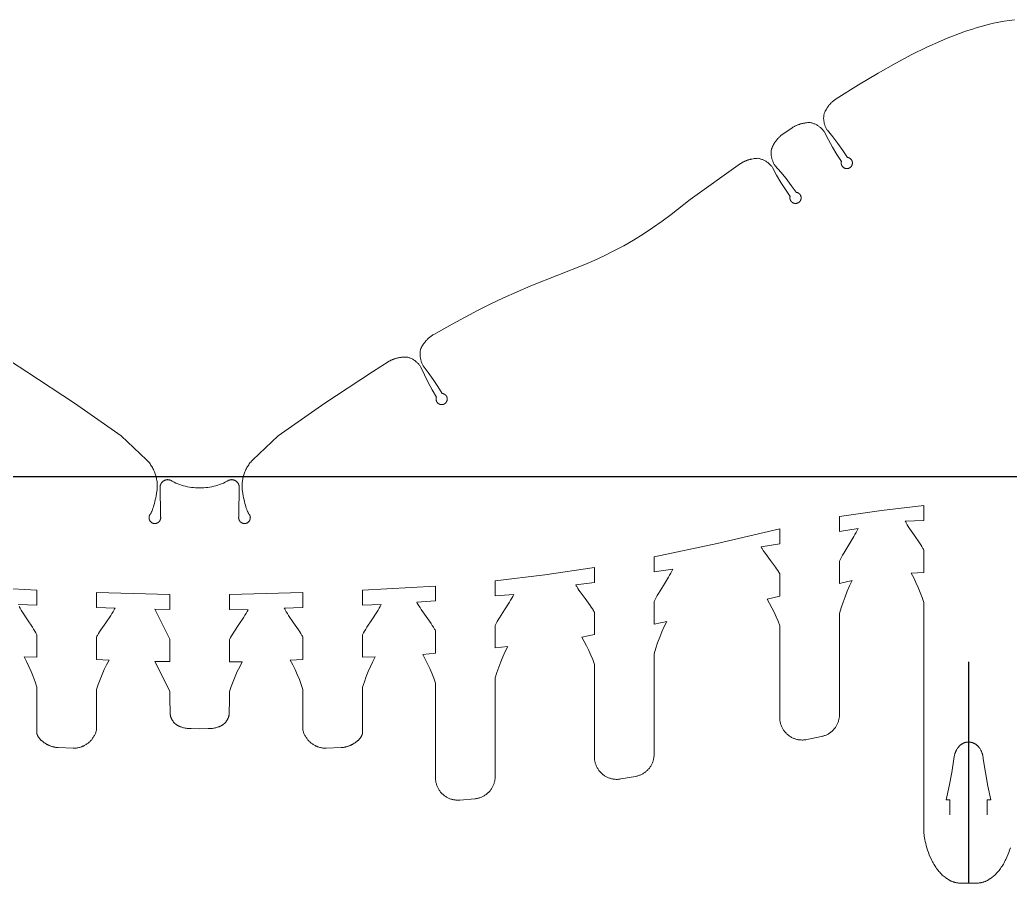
# Model space of a CAD drawing. Header units: millimetres. Extents: x 20064 to 20846, y -3773 to -3657.
# Drawn here: x 20321.9 to 20454.6, y -3772.7 to -3656.9 of the extents above; entities that cross this region are included whole.
import ezdxf

# ---------------------------------------------------------------- set-up
doc = ezdxf.new("R2010")
doc.units = ezdxf.units.MM
doc.header["$MEASUREMENT"] = 0
doc.layers.add('Auxiliary lines (do not print)', color=6, linetype='Continuous')
doc.layers.add('Exterior cut', color=3, linetype='Continuous', lineweight=0)
doc.layers.add('Interior cut', color=5, linetype='Continuous', lineweight=0)

msp = doc.modelspace()

# ---------------------------------------------------------------- linework, layer by layer
at = {"layer": 'Auxiliary lines (do not print)'}
for p, q in [((20573.47, -3718.18), (20118.47, -3718.18)), ((20449.03, -3742.99), (20449.03, -3772.58))]:
    msp.add_line(p, q, dxfattribs=at)
at = {"layer": 'Exterior cut'}
for points in [[(20320.59, -3702.68), (20322.81, -3704.1), (20329.18, -3708.31), (20335.45, -3712.66), (20338.83, -3715.87), (20338.93, -3715.98), (20339.03, -3716.09), (20339.13, -3716.2), (20339.22, -3716.31), (20339.31, -3716.43), (20339.39, -3716.55), (20339.48, -3716.68), (20339.56, -3716.8), (20339.63, -3716.93), (20339.71, -3717.06), (20339.77, -3717.2), (20339.84, -3717.34), (20339.9, -3717.48), (20339.96, -3717.62), (20340.01, -3717.76), (20340.06, -3717.9), (20340.1, -3718.05), (20340.14, -3718.2), (20340.17, -3718.34), (20340.2, -3718.49), (20340.23, -3718.64), (20340.25, -3718.79), (20340.26, -3718.94), (20340.27, -3719.09), (20340.28, -3719.24), (20340.28, -3719.38), (20340.28, -3719.53), (20340.28, -3719.68), (20340.26, -3719.82), (20340.25, -3719.97), (20340.23, -3720.11), (20340.19, -3720.41), (20340.14, -3720.7), (20340.08, -3720.98), (20340.02, -3721.25), (20339.96, -3721.5), (20339.9, -3721.75), (20339.84, -3721.98), (20339.78, -3722.19), (20339.71, -3722.39), (20339.65, -3722.57), (20339.59, -3722.73), (20339.56, -3722.8), (20339.53, -3722.87), (20339.5, -3722.93), (20339.47, -3722.99), (20339.46, -3723.02), (20339.44, -3723.04), (20339.43, -3723.07), (20339.42, -3723.09), (20339.4, -3723.11), (20339.39, -3723.13), (20339.38, -3723.14), (20339.38, -3723.14), (20339.37, -3723.15), (20339.36, -3723.16), (20339.36, -3723.17), (20339.35, -3723.17), (20339.35, -3723.18), (20339.34, -3723.19), (20339.34, -3723.19), (20339.33, -3723.19), (20339.33, -3723.19), (20339.33, -3723.2), (20339.33, -3723.2), (20339.32, -3723.2), (20339.32, -3723.2), (20339.32, -3723.2), (20339.3, -3723.23), (20339.29, -3723.25), (20339.27, -3723.27), (20339.26, -3723.3), (20339.25, -3723.32), (20339.24, -3723.35), (20339.23, -3723.37), (20339.22, -3723.4), (20339.21, -3723.42), (20339.2, -3723.45), (20339.2, -3723.48), (20339.19, -3723.5), (20339.19, -3723.53), (20339.18, -3723.56), (20339.18, -3723.58), (20339.18, -3723.61), (20339.18, -3723.64), (20339.18, -3723.67), (20339.18, -3723.69), (20339.18, -3723.72), (20339.18, -3723.75), (20339.19, -3723.77), (20339.19, -3723.8), (20339.2, -3723.83), (20339.2, -3723.85), (20339.21, -3723.88), (20339.22, -3723.91), (20339.23, -3723.93), (20339.24, -3723.96), (20339.25, -3723.98), (20339.26, -3724.01), (20339.27, -3724.03), (20339.29, -3724.05), (20339.3, -3724.08), (20339.32, -3724.1), (20339.33, -3724.12), (20339.35, -3724.14), (20339.37, -3724.16), (20339.38, -3724.18), (20339.4, -3724.2), (20339.42, -3724.22), (20339.44, -3724.24), (20339.46, -3724.26), (20339.49, -3724.27), (20339.51, -3724.29), (20339.53, -3724.31), (20339.55, -3724.32), (20339.58, -3724.33), (20339.6, -3724.35), (20339.62, -3724.36), (20339.65, -3724.37), (20339.67, -3724.38), (20339.7, -3724.39), (20339.73, -3724.4), (20339.75, -3724.41), (20339.78, -3724.41), (20339.8, -3724.42), (20339.83, -3724.42), (20339.86, -3724.43), (20339.89, -3724.43), (20339.91, -3724.43), (20339.94, -3724.43), (20339.97, -3724.43), (20339.99, -3724.43), (20340.02, -3724.43), (20340.05, -3724.43), (20340.08, -3724.42), (20340.1, -3724.42), (20340.13, -3724.41), (20340.15, -3724.41), (20340.18, -3724.4), (20340.21, -3724.39), (20340.23, -3724.38), (20340.26, -3724.37), (20340.28, -3724.36), (20340.31, -3724.35), (20340.33, -3724.34), (20340.35, -3724.33), (20340.38, -3724.31), (20340.4, -3724.3), (20340.42, -3724.28), (20340.44, -3724.26), (20340.47, -3724.25), (20340.49, -3724.23), (20340.51, -3724.21), (20340.52, -3724.19), (20340.54, -3724.17), (20340.56, -3724.15), (20340.58, -3724.13), (20340.59, -3724.11), (20340.61, -3724.08), (20340.62, -3724.06), (20340.64, -3724.04), (20340.65, -3724.01), (20340.66, -3723.99), (20340.67, -3723.97), (20340.68, -3723.94), (20340.69, -3723.91), (20340.7, -3723.89), (20340.71, -3723.86), (20340.72, -3723.84), (20340.72, -3723.81), (20340.73, -3723.78), (20340.73, -3723.76), (20340.74, -3723.73), (20340.74, -3723.7), (20340.74, -3723.68), (20340.74, -3723.65), (20340.74, -3723.62), (20340.74, -3723.59), (20340.74, -3723.57), (20340.73, -3723.54), (20340.73, -3723.51), (20340.72, -3723.49), (20340.72, -3723.46), (20340.71, -3723.43), (20340.7, -3723.41), (20340.68, -3719.41), (20340.69, -3719.38), (20340.69, -3719.34), (20340.7, -3719.31), (20340.71, -3719.28), (20340.72, -3719.24), (20340.73, -3719.21), (20340.74, -3719.18), (20340.76, -3719.15), (20340.77, -3719.12), (20340.79, -3719.09), (20340.8, -3719.06), (20340.82, -3719.03), (20340.84, -3719), (20340.86, -3718.97), (20340.88, -3718.94), (20340.9, -3718.92), (20340.92, -3718.89), (20340.95, -3718.86), (20340.97, -3718.84), (20341, -3718.82), (20341.02, -3718.79), (20341.05, -3718.77), (20341.08, -3718.75), (20341.1, -3718.73), (20341.13, -3718.71), (20341.16, -3718.69), (20341.19, -3718.68), (20341.22, -3718.66), (20341.25, -3718.65), (20341.29, -3718.63), (20341.32, -3718.62), (20341.35, -3718.61), (20341.38, -3718.6), (20341.42, -3718.59), (20341.45, -3718.58), (20341.48, -3718.57), (20341.52, -3718.57), (20341.55, -3718.56), (20341.59, -3718.56), (20341.62, -3718.56), (20341.65, -3718.55), (20341.69, -3718.55), (20341.72, -3718.56), (20341.76, -3718.56), (20341.79, -3718.56), (20341.83, -3718.57), (20341.86, -3718.57), (20341.89, -3718.58), (20341.93, -3718.59), (20341.96, -3718.6), (20341.99, -3718.61), (20342.02, -3718.62), (20342.06, -3718.63), (20342.3, -3718.76), (20342.54, -3718.88), (20342.79, -3719), (20343.04, -3719.1), (20343.29, -3719.2), (20343.55, -3719.29), (20343.81, -3719.37), (20344.08, -3719.44), (20344.34, -3719.5), (20344.61, -3719.55), (20344.88, -3719.59), (20345.15, -3719.62), (20345.42, -3719.65), (20345.69, -3719.66), (20345.97, -3719.66), (20346.24, -3719.66), (20346.51, -3719.65), (20346.78, -3719.62), (20347.05, -3719.59), (20347.32, -3719.55), (20347.59, -3719.5), (20347.86, -3719.44), (20348.12, -3719.37), (20348.38, -3719.29), (20348.64, -3719.2), (20348.89, -3719.1), (20349.14, -3719), (20349.39, -3718.88), (20349.64, -3718.76), (20349.88, -3718.63), (20349.91, -3718.62), (20349.94, -3718.61), (20349.97, -3718.6), (20350.01, -3718.59), (20350.04, -3718.58), (20350.07, -3718.57), (20350.11, -3718.57), (20350.14, -3718.56), (20350.18, -3718.56), (20350.21, -3718.56), (20350.24, -3718.55), (20350.28, -3718.55), (20350.31, -3718.56), (20350.35, -3718.56), (20350.38, -3718.56), (20350.42, -3718.57), (20350.45, -3718.57), (20350.48, -3718.58), (20350.52, -3718.59), (20350.55, -3718.6), (20350.58, -3718.61), (20350.61, -3718.62), (20350.65, -3718.63), (20350.68, -3718.65), (20350.71, -3718.66), (20350.74, -3718.68), (20350.77, -3718.69), (20350.8, -3718.71), (20350.83, -3718.73), (20350.86, -3718.75), (20350.88, -3718.77), (20350.91, -3718.79), (20350.94, -3718.82), (20350.96, -3718.84), (20350.99, -3718.86), (20351.01, -3718.89), (20351.03, -3718.92), (20351.05, -3718.94), (20351.07, -3718.97), (20351.09, -3719), (20351.11, -3719.03), (20351.13, -3719.06), (20351.15, -3719.09), (20351.16, -3719.12), (20351.18, -3719.15), (20351.19, -3719.18), (20351.2, -3719.21), (20351.21, -3719.24), (20351.22, -3719.28), (20351.23, -3719.31), (20351.24, -3719.34), (20351.25, -3719.38), (20351.25, -3719.41), (20351.23, -3723.41), (20351.22, -3723.43), (20351.22, -3723.46), (20351.21, -3723.49), (20351.2, -3723.51), (20351.2, -3723.54), (20351.2, -3723.57), (20351.19, -3723.59), (20351.19, -3723.62), (20351.19, -3723.65), (20351.19, -3723.68), (20351.19, -3723.7), (20351.2, -3723.73), (20351.2, -3723.76), (20351.2, -3723.78), (20351.21, -3723.81), (20351.21, -3723.84), (20351.22, -3723.86), (20351.23, -3723.89), (20351.24, -3723.91), (20351.25, -3723.94), (20351.26, -3723.97), (20351.27, -3723.99), (20351.28, -3724.01), (20351.29, -3724.04), (20351.31, -3724.06), (20351.32, -3724.08), (20351.34, -3724.11), (20351.35, -3724.13), (20351.37, -3724.15), (20351.39, -3724.17), (20351.41, -3724.19), (20351.43, -3724.21), (20351.45, -3724.23), (20351.47, -3724.25), (20351.49, -3724.26), (20351.51, -3724.28), (20351.53, -3724.3), (20351.55, -3724.31), (20351.58, -3724.33), (20351.6, -3724.34), (20351.63, -3724.35), (20351.65, -3724.36), (20351.67, -3724.37), (20351.7, -3724.38), (20351.73, -3724.39), (20351.75, -3724.4), (20351.78, -3724.41), (20351.8, -3724.41), (20351.83, -3724.42), (20351.86, -3724.42), (20351.88, -3724.43), (20351.91, -3724.43), (20351.94, -3724.43), (20351.97, -3724.43), (20351.99, -3724.43), (20352.02, -3724.43), (20352.05, -3724.43), (20352.07, -3724.43), (20352.1, -3724.42), (20352.13, -3724.42), (20352.15, -3724.41), (20352.18, -3724.41), (20352.21, -3724.4), (20352.23, -3724.39), (20352.26, -3724.38), (20352.28, -3724.37), (20352.31, -3724.36), (20352.33, -3724.35), (20352.36, -3724.33), (20352.38, -3724.32), (20352.4, -3724.31), (20352.43, -3724.29), (20352.45, -3724.27), (20352.47, -3724.26), (20352.49, -3724.24), (20352.51, -3724.22), (20352.53, -3724.2), (20352.55, -3724.18), (20352.57, -3724.16), (20352.58, -3724.14), (20352.6, -3724.12), (20352.62, -3724.1), (20352.63, -3724.08), (20352.65, -3724.05), (20352.66, -3724.03), (20352.67, -3724.01), (20352.68, -3723.98), (20352.69, -3723.96), (20352.7, -3723.93), (20352.71, -3723.91), (20352.72, -3723.88), (20352.73, -3723.85), (20352.74, -3723.83), (20352.74, -3723.8), (20352.75, -3723.77), (20352.75, -3723.75), (20352.75, -3723.72), (20352.75, -3723.69), (20352.76, -3723.67), (20352.76, -3723.64), (20352.75, -3723.61), (20352.75, -3723.58), (20352.75, -3723.56), (20352.75, -3723.53), (20352.74, -3723.5), (20352.74, -3723.48), (20352.73, -3723.45), (20352.72, -3723.42), (20352.71, -3723.4), (20352.7, -3723.37), (20352.69, -3723.35), (20352.68, -3723.32), (20352.67, -3723.3), (20352.66, -3723.27), (20352.65, -3723.25), (20352.63, -3723.23), (20352.62, -3723.2), (20352.61, -3723.2), (20352.61, -3723.2), (20352.61, -3723.2), (20352.6, -3723.2), (20352.6, -3723.19), (20352.6, -3723.19), (20352.6, -3723.19), (20352.59, -3723.19), (20352.59, -3723.18), (20352.58, -3723.17), (20352.57, -3723.17), (20352.57, -3723.16), (20352.56, -3723.15), (20352.56, -3723.14), (20352.55, -3723.14), (20352.54, -3723.13), (20352.53, -3723.11), (20352.52, -3723.09), (20352.5, -3723.07), (20352.49, -3723.04), (20352.47, -3723.02), (20352.46, -3722.99), (20352.43, -3722.93), (20352.4, -3722.87), (20352.37, -3722.8), (20352.34, -3722.73), (20352.28, -3722.57), (20352.22, -3722.39), (20352.16, -3722.19), (20352.09, -3721.98), (20352.03, -3721.75), (20351.97, -3721.5), (20351.91, -3721.25), (20351.85, -3720.98), (20351.8, -3720.7), (20351.75, -3720.41), (20351.7, -3720.11), (20351.68, -3719.97), (20351.67, -3719.82), (20351.66, -3719.68), (20351.65, -3719.53), (20351.65, -3719.38), (20351.65, -3719.24), (20351.66, -3719.09), (20351.67, -3718.94), (20351.69, -3718.79), (20351.71, -3718.64), (20351.73, -3718.49), (20351.76, -3718.34), (20351.8, -3718.2), (20351.83, -3718.05), (20351.88, -3717.9), (20351.92, -3717.76), (20351.98, -3717.62), (20352.03, -3717.48), (20352.09, -3717.34), (20352.16, -3717.2), (20352.23, -3717.06), (20352.3, -3716.93), (20352.37, -3716.8), (20352.45, -3716.68), (20352.54, -3716.55), (20352.62, -3716.43), (20352.71, -3716.31), (20352.81, -3716.2), (20352.9, -3716.09), (20353, -3715.98), (20353.1, -3715.87), (20356.48, -3712.66), (20362.75, -3708.31), (20369.12, -3704.1), (20371.35, -3702.68), (20371.41, -3702.65), (20371.48, -3702.61), (20371.54, -3702.58), (20371.61, -3702.54), (20371.68, -3702.51), (20371.75, -3702.48), (20371.82, -3702.44), (20371.9, -3702.42), (20371.97, -3702.39), (20372.05, -3702.36), (20372.12, -3702.33), (20372.2, -3702.31), (20372.28, -3702.28), (20372.36, -3702.26), (20372.44, -3702.24), (20372.52, -3702.22), (20372.6, -3702.2), (20372.68, -3702.19), (20372.76, -3702.17), (20372.85, -3702.16), (20372.93, -3702.15), (20373.01, -3702.14), (20373.1, -3702.13), (20373.18, -3702.12), (20373.26, -3702.11), (20373.43, -3702.1), (20373.59, -3702.1), (20373.75, -3702.11), (20373.85, -3702.13), (20373.95, -3702.16), (20374.05, -3702.19), (20374.15, -3702.23), (20374.24, -3702.27), (20374.34, -3702.31), (20374.43, -3702.36), (20374.52, -3702.41), (20374.61, -3702.46), (20374.7, -3702.51), (20374.79, -3702.57), (20374.87, -3702.63), (20374.95, -3702.7), (20375.03, -3702.77), (20375.11, -3702.83), (20375.18, -3702.91), (20375.25, -3702.98), (20375.32, -3703.06), (20375.39, -3703.14), (20375.45, -3703.22), (20375.51, -3703.3), (20375.57, -3703.39), (20375.63, -3703.48), (20376.1, -3704.5), (20376.6, -3705.5), (20377.14, -3706.49), (20377.7, -3707.47), (20377.69, -3707.49), (20377.68, -3707.52), (20377.68, -3707.54), (20377.67, -3707.57), (20377.66, -3707.59), (20377.66, -3707.62), (20377.66, -3707.64), (20377.65, -3707.67), (20377.65, -3707.69), (20377.65, -3707.72), (20377.65, -3707.75), (20377.65, -3707.77), (20377.65, -3707.8), (20377.65, -3707.82), (20377.66, -3707.85), (20377.66, -3707.88), (20377.67, -3707.9), (20377.67, -3707.93), (20377.68, -3707.95), (20377.69, -3707.98), (20377.7, -3708), (20377.71, -3708.03), (20377.72, -3708.05), (20377.73, -3708.07), (20377.74, -3708.1), (20377.75, -3708.12), (20377.77, -3708.14), (20377.78, -3708.16), (20377.8, -3708.18), (20377.81, -3708.2), (20377.83, -3708.22), (20377.85, -3708.24), (20377.86, -3708.26), (20377.88, -3708.28), (20377.9, -3708.3), (20377.92, -3708.32), (20377.94, -3708.33), (20377.96, -3708.35), (20377.98, -3708.36), (20378.01, -3708.38), (20378.03, -3708.39), (20378.05, -3708.4), (20378.07, -3708.41), (20378.1, -3708.42), (20378.12, -3708.43), (20378.15, -3708.44), (20378.17, -3708.45), (20378.2, -3708.46), (20378.22, -3708.47), (20378.25, -3708.47), (20378.27, -3708.48), (20378.3, -3708.48), (20378.32, -3708.48), (20378.35, -3708.49), (20378.38, -3708.49), (20378.4, -3708.49), (20378.43, -3708.49), (20378.45, -3708.49), (20378.48, -3708.48), (20378.51, -3708.48), (20378.53, -3708.48), (20378.56, -3708.47), (20378.58, -3708.46), (20378.61, -3708.46), (20378.63, -3708.45), (20378.66, -3708.44), (20378.68, -3708.43), (20378.7, -3708.42), (20378.73, -3708.41), (20378.75, -3708.4), (20378.77, -3708.39), (20378.8, -3708.37), (20378.82, -3708.36), (20378.84, -3708.34), (20378.86, -3708.33), (20378.88, -3708.31), (20378.9, -3708.3), (20378.92, -3708.28), (20378.94, -3708.26), (20378.96, -3708.24), (20378.97, -3708.22), (20378.99, -3708.2), (20379, -3708.18), (20379.02, -3708.16), (20379.03, -3708.14), (20379.05, -3708.11), (20379.06, -3708.09), (20379.07, -3708.07), (20379.08, -3708.04), (20379.09, -3708.02), (20379.1, -3708), (20379.11, -3707.97), (20379.12, -3707.95), (20379.13, -3707.92), (20379.13, -3707.9), (20379.14, -3707.87), (20379.14, -3707.85), (20379.14, -3707.82), (20379.15, -3707.79), (20379.15, -3707.77), (20379.15, -3707.74), (20379.15, -3707.72), (20379.15, -3707.69), (20379.15, -3707.66), (20379.14, -3707.64), (20379.14, -3707.61), (20379.13, -3707.59), (20379.13, -3707.56), (20379.12, -3707.54), (20379.11, -3707.51), (20379.11, -3707.49), (20379.1, -3707.46), (20379.09, -3707.44), (20379.08, -3707.41), (20379.06, -3707.39), (20379.05, -3707.37), (20379.04, -3707.35), (20379.03, -3707.32), (20379.01, -3707.3), (20378.99, -3707.28), (20378.98, -3707.26), (20378.96, -3707.24), (20378.94, -3707.22), (20378.93, -3707.2), (20378.91, -3707.19), (20378.89, -3707.17), (20378.87, -3707.15), (20378.85, -3707.14), (20378.83, -3707.12), (20378.8, -3707.11), (20378.78, -3707.09), (20378.76, -3707.08), (20378.74, -3707.07), (20378.71, -3707.06), (20378.69, -3707.05), (20378.67, -3707.04), (20378.64, -3707.03), (20378.62, -3707.02), (20378.59, -3707.01), (20378.57, -3707.01), (20378.54, -3707), (20378.51, -3707), (20378.49, -3706.99), (20377.89, -3706.04), (20377.27, -3705.1), (20376.61, -3704.18), (20375.94, -3703.28), (20375.88, -3703.19), (20375.83, -3703.1), (20375.79, -3703), (20375.75, -3702.91), (20375.71, -3702.81), (20375.67, -3702.72), (20375.64, -3702.62), (20375.61, -3702.52), (20375.59, -3702.42), (20375.56, -3702.32), (20375.55, -3702.21), (20375.53, -3702.11), (20375.52, -3702.01), (20375.51, -3701.91), (20375.51, -3701.8), (20375.51, -3701.7), (20375.51, -3701.59), (20375.52, -3701.49), (20375.53, -3701.39), (20375.54, -3701.29), (20375.56, -3701.18), (20375.58, -3701.08), (20375.6, -3700.98), (20375.68, -3700.84), (20375.76, -3700.69), (20375.84, -3700.55), (20375.93, -3700.41), (20375.98, -3700.34), (20376.03, -3700.27), (20376.08, -3700.21), (20376.13, -3700.14), (20376.18, -3700.07), (20376.23, -3700.01), (20376.29, -3699.95), (20376.34, -3699.88), (20376.4, -3699.82), (20376.45, -3699.76), (20376.51, -3699.71), (20376.57, -3699.65), (20376.63, -3699.59), (20376.69, -3699.54), (20376.75, -3699.49), (20376.81, -3699.44), (20376.87, -3699.39), (20376.93, -3699.34), (20376.99, -3699.29), (20377.06, -3699.25), (20377.12, -3699.21), (20377.18, -3699.17), (20377.24, -3699.13), (20377.34, -3699.07), (20379.81, -3697.68), (20383.3, -3695.83), (20384.98, -3694.99), (20386.67, -3694.18), (20388.5, -3693.36), (20390.35, -3692.57), (20397.58, -3689.69), (20398.84, -3689.14), (20400.18, -3688.52), (20401.5, -3687.87), (20402.81, -3687.17), (20404.1, -3686.42), (20405.4, -3685.61), (20406.68, -3684.76), (20407.94, -3683.88), (20409.18, -3682.97), (20411.72, -3680.99), (20418.44, -3676.17), (20418.51, -3676.13), (20418.57, -3676.09), (20418.63, -3676.05), (20418.7, -3676.01), (20418.77, -3675.98), (20418.83, -3675.94), (20418.9, -3675.91), (20418.98, -3675.87), (20419.05, -3675.84), (20419.12, -3675.81), (20419.2, -3675.78), (20419.27, -3675.75), (20419.35, -3675.72), (20419.42, -3675.69), (20419.5, -3675.67), (20419.58, -3675.65), (20419.66, -3675.62), (20419.74, -3675.6), (20419.82, -3675.58), (20419.9, -3675.56), (20419.98, -3675.55), (20420.15, -3675.52), (20420.31, -3675.49), (20420.47, -3675.47), (20420.64, -3675.46), (20420.8, -3675.45), (20420.9, -3675.47), (20421, -3675.5), (20421.1, -3675.52), (20421.2, -3675.55), (20421.3, -3675.59), (20421.39, -3675.62), (20421.49, -3675.66), (20421.58, -3675.71), (20421.67, -3675.75), (20421.76, -3675.8), (20421.85, -3675.85), (20421.94, -3675.91), (20422.02, -3675.97), (20422.11, -3676.03), (20422.19, -3676.09), (20422.26, -3676.16), (20422.34, -3676.23), (20422.41, -3676.3), (20422.48, -3676.38), (20422.55, -3676.45), (20422.62, -3676.53), (20422.68, -3676.61), (20422.74, -3676.7), (20423.29, -3677.7), (20423.87, -3678.68), (20424.47, -3679.64), (20425.11, -3680.58), (20425.1, -3680.61), (20425.09, -3680.64), (20425.09, -3680.66), (20425.09, -3680.69), (20425.09, -3680.71), (20425.08, -3680.74), (20425.08, -3680.76), (20425.09, -3680.79), (20425.09, -3680.82), (20425.09, -3680.84), (20425.09, -3680.87), (20425.1, -3680.89), (20425.1, -3680.92), (20425.11, -3680.94), (20425.12, -3680.97), (20425.12, -3680.99), (20425.13, -3681.02), (20425.14, -3681.04), (20425.15, -3681.07), (20425.16, -3681.09), (20425.17, -3681.11), (20425.19, -3681.14), (20425.2, -3681.16), (20425.22, -3681.18), (20425.23, -3681.2), (20425.25, -3681.22), (20425.26, -3681.24), (20425.28, -3681.26), (20425.3, -3681.28), (20425.32, -3681.3), (20425.34, -3681.32), (20425.35, -3681.33), (20425.38, -3681.35), (20425.4, -3681.37), (20425.42, -3681.38), (20425.44, -3681.4), (20425.46, -3681.41), (20425.48, -3681.42), (20425.51, -3681.43), (20425.53, -3681.44), (20425.56, -3681.45), (20425.58, -3681.46), (20425.6, -3681.47), (20425.63, -3681.48), (20425.65, -3681.49), (20425.68, -3681.49), (20425.71, -3681.5), (20425.73, -3681.5), (20425.76, -3681.5), (20425.78, -3681.51), (20425.81, -3681.51), (20425.83, -3681.51), (20425.86, -3681.51), (20425.89, -3681.51), (20425.91, -3681.5), (20425.94, -3681.5), (20425.96, -3681.5), (20425.99, -3681.49), (20426.02, -3681.49), (20426.04, -3681.48), (20426.07, -3681.47), (20426.09, -3681.46), (20426.11, -3681.45), (20426.14, -3681.44), (20426.16, -3681.43), (20426.18, -3681.42), (20426.21, -3681.41), (20426.23, -3681.4), (20426.25, -3681.38), (20426.27, -3681.37), (20426.29, -3681.35), (20426.31, -3681.33), (20426.33, -3681.32), (20426.35, -3681.3), (20426.37, -3681.28), (20426.39, -3681.26), (20426.41, -3681.24), (20426.42, -3681.22), (20426.44, -3681.2), (20426.45, -3681.18), (20426.47, -3681.16), (20426.48, -3681.14), (20426.49, -3681.11), (20426.51, -3681.09), (20426.52, -3681.07), (20426.53, -3681.04), (20426.54, -3681.02), (20426.55, -3681), (20426.55, -3680.97), (20426.56, -3680.95), (20426.57, -3680.92), (20426.57, -3680.89), (20426.58, -3680.87), (20426.58, -3680.84), (20426.58, -3680.82), (20426.58, -3680.79), (20426.58, -3680.76), (20426.58, -3680.74), (20426.58, -3680.71), (20426.58, -3680.69), (20426.58, -3680.66), (20426.57, -3680.64), (20426.57, -3680.61), (20426.56, -3680.58), (20426.56, -3680.56), (20426.55, -3680.53), (20426.54, -3680.51), (20426.53, -3680.49), (20426.52, -3680.46), (20426.51, -3680.44), (20426.5, -3680.41), (20426.49, -3680.39), (20426.48, -3680.37), (20426.46, -3680.35), (20426.45, -3680.32), (20426.43, -3680.3), (20426.42, -3680.28), (20426.4, -3680.26), (20426.38, -3680.24), (20426.36, -3680.23), (20426.34, -3680.21), (20426.32, -3680.19), (20426.3, -3680.17), (20426.28, -3680.16), (20426.26, -3680.14), (20426.24, -3680.13), (20426.22, -3680.11), (20426.2, -3680.1), (20426.17, -3680.09), (20426.15, -3680.08), (20426.13, -3680.07), (20426.1, -3680.06), (20426.08, -3680.05), (20426.05, -3680.04), (20426.03, -3680.03), (20426, -3680.03), (20425.98, -3680.02), (20425.95, -3680.02), (20425.93, -3680.01), (20425.26, -3679.09), (20424.57, -3678.18), (20423.85, -3677.3), (20423.11, -3676.44), (20423.05, -3676.35), (20422.99, -3676.27), (20422.94, -3676.18), (20422.89, -3676.09), (20422.85, -3675.99), (20422.81, -3675.9), (20422.77, -3675.8), (20422.73, -3675.71), (20422.7, -3675.61), (20422.67, -3675.51), (20422.65, -3675.41), (20422.63, -3675.31), (20422.61, -3675.21), (20422.59, -3675.11), (20422.58, -3675), (20422.57, -3674.9), (20422.57, -3674.8), (20422.57, -3674.7), (20422.57, -3674.59), (20422.58, -3674.49), (20422.59, -3674.39), (20422.6, -3674.29), (20422.62, -3674.18), (20422.68, -3674.03), (20422.75, -3673.89), (20422.82, -3673.74), (20422.9, -3673.59), (20422.99, -3673.45), (20423.03, -3673.38), (20423.08, -3673.31), (20423.12, -3673.24), (20423.17, -3673.18), (20423.22, -3673.11), (20423.27, -3673.04), (20423.32, -3672.98), (20423.37, -3672.92), (20423.43, -3672.85), (20423.48, -3672.79), (20423.53, -3672.74), (20423.59, -3672.68), (20423.65, -3672.62), (20423.7, -3672.57), (20423.76, -3672.51), (20423.82, -3672.46), (20423.87, -3672.41), (20423.93, -3672.36), (20423.99, -3672.32), (20424.05, -3672.27), (20424.11, -3672.23), (20425.37, -3671.37), (20425.43, -3671.33), (20425.49, -3671.29), (20425.56, -3671.25), (20425.62, -3671.21), (20425.69, -3671.18), (20425.76, -3671.14), (20425.83, -3671.11), (20425.9, -3671.07), (20425.97, -3671.04), (20426.04, -3671.01), (20426.12, -3670.98), (20426.19, -3670.95), (20426.27, -3670.92), (20426.35, -3670.9), (20426.42, -3670.87), (20426.5, -3670.85), (20426.58, -3670.82), (20426.66, -3670.8), (20426.74, -3670.78), (20426.83, -3670.77), (20426.91, -3670.75), (20426.99, -3670.73), (20427.07, -3670.72), (20427.15, -3670.71), (20427.32, -3670.69), (20427.48, -3670.67), (20427.65, -3670.66), (20427.81, -3670.66), (20427.91, -3670.68), (20428.01, -3670.71), (20428.11, -3670.74), (20428.21, -3670.77), (20428.3, -3670.81), (20428.4, -3670.84), (20428.49, -3670.89), (20428.59, -3670.93), (20428.68, -3670.98), (20428.77, -3671.03), (20428.86, -3671.09), (20428.94, -3671.15), (20429.02, -3671.21), (20429.11, -3671.27), (20429.19, -3671.34), (20429.26, -3671.4), (20429.34, -3671.48), (20429.41, -3671.55), (20429.48, -3671.63), (20429.55, -3671.71), (20429.61, -3671.79), (20429.67, -3671.87), (20429.73, -3671.96), (20430.25, -3672.96), (20430.8, -3673.96), (20431.38, -3674.93), (20431.98, -3675.89), (20431.98, -3675.92), (20431.97, -3675.94), (20431.97, -3675.97), (20431.96, -3675.99), (20431.96, -3676.02), (20431.96, -3676.05), (20431.96, -3676.07), (20431.96, -3676.1), (20431.96, -3676.12), (20431.96, -3676.15), (20431.96, -3676.18), (20431.97, -3676.2), (20431.97, -3676.23), (20431.98, -3676.25), (20431.98, -3676.28), (20431.99, -3676.3), (20432, -3676.33), (20432.01, -3676.35), (20432.02, -3676.38), (20432.03, -3676.4), (20432.04, -3676.42), (20432.05, -3676.45), (20432.07, -3676.47), (20432.08, -3676.49), (20432.09, -3676.51), (20432.11, -3676.53), (20432.12, -3676.55), (20432.14, -3676.57), (20432.16, -3676.59), (20432.18, -3676.61), (20432.2, -3676.63), (20432.21, -3676.65), (20432.23, -3676.66), (20432.25, -3676.68), (20432.28, -3676.7), (20432.3, -3676.71), (20432.32, -3676.72), (20432.34, -3676.74), (20432.36, -3676.75), (20432.39, -3676.76), (20432.41, -3676.77), (20432.44, -3676.78), (20432.46, -3676.79), (20432.48, -3676.8), (20432.51, -3676.81), (20432.54, -3676.81), (20432.56, -3676.82), (20432.59, -3676.82), (20432.61, -3676.83), (20432.64, -3676.83), (20432.66, -3676.83), (20432.69, -3676.83), (20432.72, -3676.83), (20432.74, -3676.83), (20432.77, -3676.83), (20432.79, -3676.83), (20432.82, -3676.83), (20432.85, -3676.82), (20432.87, -3676.82), (20432.9, -3676.81), (20432.92, -3676.8), (20432.95, -3676.8), (20432.97, -3676.79), (20432.99, -3676.78), (20433.02, -3676.77), (20433.04, -3676.76), (20433.07, -3676.74), (20433.09, -3676.73), (20433.11, -3676.72), (20433.13, -3676.7), (20433.15, -3676.69), (20433.17, -3676.67), (20433.19, -3676.66), (20433.21, -3676.64), (20433.23, -3676.62), (20433.25, -3676.6), (20433.27, -3676.58), (20433.29, -3676.56), (20433.3, -3676.54), (20433.32, -3676.52), (20433.33, -3676.5), (20433.35, -3676.48), (20433.36, -3676.46), (20433.37, -3676.43), (20433.38, -3676.41), (20433.39, -3676.39), (20433.4, -3676.36), (20433.41, -3676.34), (20433.42, -3676.31), (20433.43, -3676.29), (20433.44, -3676.26), (20433.44, -3676.24), (20433.45, -3676.21), (20433.45, -3676.19), (20433.45, -3676.16), (20433.46, -3676.14), (20433.46, -3676.11), (20433.46, -3676.08), (20433.46, -3676.06), (20433.46, -3676.03), (20433.45, -3676.01), (20433.45, -3675.98), (20433.45, -3675.95), (20433.44, -3675.93), (20433.44, -3675.9), (20433.43, -3675.88), (20433.42, -3675.85), (20433.41, -3675.83), (20433.41, -3675.8), (20433.39, -3675.78), (20433.38, -3675.76), (20433.37, -3675.73), (20433.36, -3675.71), (20433.35, -3675.69), (20433.33, -3675.67), (20433.32, -3675.65), (20433.3, -3675.62), (20433.29, -3675.6), (20433.27, -3675.58), (20433.25, -3675.57), (20433.23, -3675.55), (20433.21, -3675.53), (20433.19, -3675.51), (20433.17, -3675.5), (20433.15, -3675.48), (20433.13, -3675.46), (20433.11, -3675.45), (20433.09, -3675.44), (20433.07, -3675.42), (20433.04, -3675.41), (20433.02, -3675.4), (20432.99, -3675.39), (20432.97, -3675.38), (20432.95, -3675.37), (20432.92, -3675.36), (20432.9, -3675.36), (20432.87, -3675.35), (20432.85, -3675.35), (20432.82, -3675.34), (20432.18, -3674.4), (20431.51, -3673.48), (20430.82, -3672.58), (20430.1, -3671.7), (20430.04, -3671.62), (20429.99, -3671.53), (20429.94, -3671.44), (20429.89, -3671.34), (20429.85, -3671.25), (20429.81, -3671.15), (20429.78, -3671.06), (20429.74, -3670.96), (20429.71, -3670.86), (20429.69, -3670.76), (20429.66, -3670.66), (20429.65, -3670.56), (20429.63, -3670.45), (20429.62, -3670.35), (20429.61, -3670.25), (20429.6, -3670.15), (20429.6, -3670.04), (20429.61, -3669.94), (20429.61, -3669.84), (20429.62, -3669.73), (20429.63, -3669.63), (20429.65, -3669.53), (20429.67, -3669.43), (20429.74, -3669.28), (20429.81, -3669.13), (20429.89, -3668.99), (20429.97, -3668.84), (20430.02, -3668.77), (20430.06, -3668.7), (20430.11, -3668.64), (20430.16, -3668.57), (20430.2, -3668.5), (20430.25, -3668.43), (20430.3, -3668.37), (20430.36, -3668.3), (20430.41, -3668.24), (20430.46, -3668.18), (20430.52, -3668.12), (20430.57, -3668.06), (20430.63, -3668), (20430.69, -3667.95), (20430.75, -3667.89), (20430.8, -3667.84), (20430.86, -3667.79), (20430.92, -3667.74), (20430.98, -3667.69), (20431.04, -3667.64), (20431.1, -3667.6), (20431.16, -3667.55), (20431.22, -3667.51), (20431.28, -3667.47), (20434.26, -3665.61), (20436.9, -3664.03), (20439.28, -3662.69), (20441.44, -3661.54), (20443.43, -3660.56), (20445.27, -3659.72), (20446.14, -3659.35), (20446.99, -3659.01), (20447.81, -3658.7), (20448.62, -3658.42), (20449.4, -3658.16), (20450.16, -3657.92), (20450.91, -3657.71), (20451.65, -3657.52), (20452.37, -3657.35), (20453.08, -3657.2), (20453.79, -3657.07), (20454.48, -3656.97), (20455.17, -3656.88)], [(20454.63, -3767.93), (20454.53, -3768.23), (20454.42, -3768.54), (20454.3, -3768.85), (20454.16, -3769.17), (20454.02, -3769.48), (20453.94, -3769.64), (20453.86, -3769.79), (20453.78, -3769.94), (20453.69, -3770.1), (20453.6, -3770.24), (20453.51, -3770.39), (20453.41, -3770.54), (20453.31, -3770.68), (20453.21, -3770.82), (20453.11, -3770.95), (20453, -3771.08), (20452.89, -3771.21), (20452.78, -3771.33), (20452.66, -3771.45), (20452.55, -3771.57), (20452.43, -3771.68), (20452.31, -3771.78), (20452.19, -3771.88), (20452.12, -3771.93), (20452.06, -3771.97), (20452, -3772.02), (20451.94, -3772.06), (20451.87, -3772.1), (20451.81, -3772.14), (20451.74, -3772.18), (20451.68, -3772.22), (20451.61, -3772.26), (20451.55, -3772.29), (20451.48, -3772.33), (20451.41, -3772.36), (20451.35, -3772.39), (20451.28, -3772.42), (20451.21, -3772.44), (20451.14, -3772.47), (20451.08, -3772.49), (20451.01, -3772.52), (20450.94, -3772.54), (20450.87, -3772.56), (20450.8, -3772.57), (20450.73, -3772.59), (20450.66, -3772.61), (20450.59, -3772.62), (20450.52, -3772.63), (20450.45, -3772.64), (20450.38, -3772.65), (20450.31, -3772.66), (20450.24, -3772.66), (20450.17, -3772.67), (20450.1, -3772.67), (20450.03, -3772.67), (20448.03, -3772.67), (20447.96, -3772.67), (20447.89, -3772.67), (20447.82, -3772.66), (20447.75, -3772.66), (20447.68, -3772.65), (20447.61, -3772.64), (20447.54, -3772.63), (20447.47, -3772.62), (20447.4, -3772.61), (20447.33, -3772.59), (20447.26, -3772.57), (20447.19, -3772.56), (20447.12, -3772.54), (20447.05, -3772.52), (20446.99, -3772.49), (20446.92, -3772.47), (20446.85, -3772.44), (20446.78, -3772.42), (20446.71, -3772.39), (20446.65, -3772.36), (20446.58, -3772.33), (20446.52, -3772.29), (20446.45, -3772.26), (20446.38, -3772.22), (20446.32, -3772.18), (20446.25, -3772.14), (20446.19, -3772.1), (20446.13, -3772.06), (20446.06, -3772.02), (20446, -3771.97), (20445.94, -3771.93), (20445.87, -3771.88), (20445.75, -3771.78), (20445.63, -3771.68), (20445.51, -3771.57), (20445.4, -3771.45), (20445.28, -3771.33), (20445.17, -3771.21), (20445.06, -3771.08), (20444.96, -3770.95), (20444.85, -3770.82), (20444.75, -3770.68), (20444.65, -3770.54), (20444.56, -3770.39), (20444.46, -3770.24), (20444.37, -3770.1), (20444.29, -3769.94), (20444.2, -3769.79), (20444.12, -3769.64), (20444.04, -3769.48), (20443.9, -3769.17), (20443.76, -3768.85), (20443.64, -3768.54), (20443.53, -3768.23), (20443.44, -3767.93), (20443.35, -3767.63), (20443.28, -3767.35), (20443.21, -3767.08), (20443.16, -3766.83), (20443.12, -3766.59), (20443.08, -3766.36), (20443.06, -3766.16), (20443.04, -3765.98), (20443.03, -3765.81), (20443.03, -3765.74), (20443.03, -3765.67), (20443.03, -3735.01), (20442.8, -3734.34), (20442.55, -3733.67), (20442.28, -3733.01), (20441.98, -3732.36), (20441.67, -3731.72), (20441.33, -3731.09), (20443.03, -3731.01), (20443.03, -3728.01), (20442.97, -3727.89), (20442.9, -3727.77), (20442.76, -3727.52), (20442.61, -3727.28), (20442.45, -3727.03), (20441.78, -3726.06), (20441.11, -3725.08), (20440.95, -3724.83), (20440.8, -3724.59), (20440.66, -3724.34), (20440.6, -3724.22), (20440.53, -3724.1), (20443.03, -3724.02), (20443.03, -3722.02), (20437.37, -3722.67), (20431.72, -3723.5), (20431.72, -3725.5), (20434.22, -3725.08), (20434.09, -3725.36), (20433.95, -3725.63), (20433.8, -3725.91), (20433.64, -3726.18), (20432.97, -3727.29), (20432.3, -3728.39), (20432.14, -3728.67), (20431.99, -3728.94), (20431.85, -3729.22), (20431.72, -3729.5), (20431.72, -3732.49), (20433.42, -3732.08), (20433.08, -3732.79), (20432.77, -3733.51), (20432.47, -3734.25), (20432.2, -3734.99), (20431.95, -3735.74), (20431.72, -3736.49), (20431.72, -3750.05), (20431.72, -3750.15), (20431.72, -3750.26), (20431.71, -3750.36), (20431.69, -3750.46), (20431.68, -3750.56), (20431.66, -3750.66), (20431.64, -3750.76), (20431.61, -3750.86), (20431.58, -3750.96), (20431.55, -3751.05), (20431.51, -3751.15), (20431.47, -3751.25), (20431.43, -3751.34), (20431.39, -3751.43), (20431.34, -3751.52), (20431.29, -3751.61), (20431.23, -3751.7), (20431.17, -3751.78), (20431.11, -3751.86), (20431.05, -3751.94), (20430.98, -3752.02), (20430.92, -3752.1), (20430.84, -3752.17), (20430.77, -3752.24), (20430.69, -3752.31), (20430.62, -3752.38), (20430.54, -3752.44), (20430.45, -3752.5), (20430.37, -3752.56), (20430.28, -3752.61), (20430.19, -3752.66), (20430.1, -3752.71), (20430.01, -3752.76), (20429.92, -3752.8), (20429.82, -3752.84), (20429.73, -3752.88), (20429.63, -3752.91), (20429.53, -3752.94), (20429.43, -3752.96), (20429.33, -3752.99), (20427.34, -3753.4), (20427.23, -3753.42), (20427.13, -3753.44), (20427.03, -3753.45), (20426.92, -3753.46), (20426.82, -3753.47), (20426.71, -3753.47), (20426.61, -3753.46), (20426.51, -3753.46), (20426.4, -3753.45), (20426.3, -3753.44), (20426.19, -3753.42), (20426.09, -3753.4), (20425.99, -3753.38), (20425.89, -3753.35), (20425.79, -3753.32), (20425.69, -3753.28), (20425.59, -3753.25), (20425.5, -3753.2), (20425.4, -3753.16), (20425.31, -3753.11), (20425.22, -3753.06), (20425.13, -3753.01), (20425.04, -3752.95), (20424.96, -3752.89), (20424.87, -3752.83), (20424.79, -3752.76), (20424.71, -3752.69), (20424.64, -3752.62), (20424.56, -3752.55), (20424.49, -3752.47), (20424.42, -3752.39), (20424.36, -3752.31), (20424.3, -3752.23), (20424.24, -3752.14), (20424.18, -3752.05), (20424.13, -3751.96), (20424.07, -3751.87), (20424.03, -3751.78), (20423.98, -3751.68), (20423.94, -3751.59), (20423.91, -3751.49), (20423.87, -3751.39), (20423.84, -3751.29), (20423.81, -3751.19), (20423.79, -3751.09), (20423.77, -3750.99), (20423.75, -3750.88), (20423.74, -3750.78), (20423.73, -3750.68), (20423.73, -3750.57), (20423.72, -3750.47), (20423.72, -3738.16), (20423.49, -3737.54), (20423.24, -3736.93), (20422.97, -3736.32), (20422.67, -3735.73), (20422.36, -3735.15), (20422.03, -3734.58), (20423.72, -3734.16), (20423.72, -3731.16), (20423.66, -3731.05), (20423.59, -3730.94), (20423.45, -3730.71), (20423.3, -3730.49), (20423.15, -3730.27), (20422.48, -3729.37), (20421.8, -3728.47), (20421.65, -3728.25), (20421.5, -3728.03), (20421.36, -3727.8), (20421.29, -3727.69), (20421.23, -3727.58), (20423.72, -3727.16), (20423.72, -3725.16), (20415.32, -3727.13), (20406.88, -3728.91), (20406.88, -3730.91), (20409.37, -3730.56), (20409.24, -3730.83), (20409.1, -3731.1), (20408.95, -3731.37), (20408.8, -3731.64), (20408.12, -3732.73), (20407.45, -3733.82), (20407.3, -3734.09), (20407.15, -3734.36), (20407.01, -3734.64), (20406.88, -3734.91), (20406.88, -3737.91), (20408.57, -3737.55), (20408.24, -3738.26), (20407.92, -3738.97), (20407.63, -3739.69), (20407.35, -3740.42), (20407.1, -3741.16), (20406.88, -3741.91), (20406.88, -3755.39), (20406.87, -3755.49), (20406.87, -3755.59), (20406.86, -3755.7), (20406.85, -3755.8), (20406.83, -3755.91), (20406.81, -3756.01), (20406.79, -3756.11), (20406.76, -3756.21), (20406.73, -3756.31), (20406.69, -3756.41), (20406.66, -3756.51), (20406.62, -3756.61), (20406.57, -3756.7), (20406.52, -3756.79), (20406.47, -3756.89), (20406.42, -3756.98), (20406.36, -3757.06), (20406.3, -3757.15), (20406.24, -3757.23), (20406.17, -3757.31), (20406.1, -3757.39), (20406.03, -3757.47), (20405.96, -3757.54), (20405.88, -3757.61), (20405.8, -3757.68), (20405.72, -3757.75), (20405.64, -3757.81), (20405.55, -3757.87), (20405.47, -3757.93), (20405.38, -3757.98), (20405.28, -3758.03), (20405.19, -3758.08), (20405.1, -3758.13), (20405, -3758.17), (20404.9, -3758.2), (20404.8, -3758.24), (20404.7, -3758.27), (20404.6, -3758.3), (20404.5, -3758.32), (20404.4, -3758.34), (20402.4, -3758.69), (20402.3, -3758.71), (20402.2, -3758.72), (20402.09, -3758.73), (20401.99, -3758.74), (20401.89, -3758.74), (20401.79, -3758.74), (20401.68, -3758.73), (20401.58, -3758.72), (20401.48, -3758.71), (20401.38, -3758.7), (20401.28, -3758.68), (20401.18, -3758.66), (20401.08, -3758.63), (20400.98, -3758.6), (20400.88, -3758.57), (20400.78, -3758.53), (20400.69, -3758.49), (20400.6, -3758.45), (20400.5, -3758.41), (20400.41, -3758.36), (20400.33, -3758.31), (20400.24, -3758.25), (20400.15, -3758.19), (20400.07, -3758.13), (20399.99, -3758.07), (20399.91, -3758), (20399.83, -3757.93), (20399.76, -3757.86), (20399.69, -3757.79), (20399.62, -3757.71), (20399.55, -3757.64), (20399.49, -3757.55), (20399.43, -3757.47), (20399.37, -3757.39), (20399.32, -3757.3), (20399.26, -3757.21), (20399.22, -3757.12), (20399.17, -3757.03), (20399.13, -3756.94), (20399.09, -3756.84), (20399.05, -3756.75), (20399.02, -3756.65), (20398.99, -3756.55), (20398.96, -3756.45), (20398.94, -3756.35), (20398.92, -3756.25), (20398.91, -3756.15), (20398.89, -3756.05), (20398.88, -3755.94), (20398.88, -3755.84), (20398.88, -3755.74), (20398.88, -3743.32), (20398.65, -3742.69), (20398.39, -3742.07), (20398.12, -3741.45), (20397.83, -3740.85), (20397.51, -3740.25), (20397.18, -3739.67), (20398.88, -3739.32), (20398.88, -3736.32), (20398.81, -3736.21), (20398.75, -3736.09), (20398.61, -3735.86), (20398.46, -3735.64), (20398.3, -3735.41), (20397.63, -3734.5), (20396.96, -3733.59), (20396.8, -3733.36), (20396.65, -3733.13), (20396.51, -3732.9), (20396.44, -3732.79), (20396.38, -3732.67), (20398.88, -3732.32), (20398.88, -3730.32), (20392.24, -3731.3), (20385.57, -3732.11), (20385.57, -3734.11), (20388.07, -3733.94), (20387.94, -3734.2), (20387.8, -3734.46), (20387.65, -3734.72), (20387.49, -3734.98), (20386.82, -3736.02), (20386.15, -3737.07), (20385.99, -3737.33), (20385.84, -3737.59), (20385.7, -3737.85), (20385.57, -3738.11), (20385.57, -3741.11), (20387.27, -3740.94), (20386.93, -3741.61), (20386.62, -3742.29), (20386.32, -3742.98), (20386.05, -3743.68), (20385.8, -3744.39), (20385.57, -3745.11), (20385.57, -3758.36), (20385.57, -3758.46), (20385.56, -3758.57), (20385.56, -3758.67), (20385.54, -3758.77), (20385.53, -3758.87), (20385.51, -3758.98), (20385.48, -3759.08), (20385.46, -3759.18), (20385.43, -3759.28), (20385.39, -3759.37), (20385.36, -3759.47), (20385.32, -3759.57), (20385.28, -3759.66), (20385.23, -3759.75), (20385.18, -3759.84), (20385.13, -3759.93), (20385.07, -3760.02), (20385.01, -3760.1), (20384.95, -3760.19), (20384.89, -3760.27), (20384.82, -3760.35), (20384.75, -3760.42), (20384.68, -3760.5), (20384.6, -3760.57), (20384.52, -3760.64), (20384.44, -3760.7), (20384.36, -3760.77), (20384.28, -3760.83), (20384.19, -3760.88), (20384.1, -3760.94), (20384.01, -3760.99), (20383.92, -3761.04), (20383.83, -3761.08), (20383.74, -3761.12), (20383.64, -3761.16), (20383.54, -3761.2), (20383.44, -3761.23), (20383.34, -3761.26), (20383.24, -3761.28), (20383.14, -3761.31), (20383.04, -3761.32), (20382.94, -3761.34), (20382.83, -3761.35), (20380.84, -3761.52), (20380.73, -3761.53), (20380.63, -3761.54), (20380.53, -3761.54), (20380.42, -3761.53), (20380.32, -3761.53), (20380.22, -3761.51), (20380.11, -3761.5), (20380.01, -3761.48), (20379.91, -3761.46), (20379.81, -3761.44), (20379.71, -3761.41), (20379.61, -3761.38), (20379.51, -3761.34), (20379.42, -3761.3), (20379.32, -3761.26), (20379.23, -3761.22), (20379.14, -3761.17), (20379.05, -3761.12), (20378.96, -3761.06), (20378.87, -3761.01), (20378.79, -3760.95), (20378.71, -3760.88), (20378.63, -3760.82), (20378.55, -3760.75), (20378.47, -3760.68), (20378.4, -3760.6), (20378.33, -3760.53), (20378.26, -3760.45), (20378.2, -3760.37), (20378.14, -3760.28), (20378.08, -3760.2), (20378.02, -3760.11), (20377.97, -3760.02), (20377.92, -3759.93), (20377.87, -3759.84), (20377.83, -3759.74), (20377.79, -3759.65), (20377.75, -3759.55), (20377.72, -3759.45), (20377.69, -3759.35), (20377.66, -3759.25), (20377.64, -3759.15), (20377.62, -3759.05), (20377.6, -3758.95), (20377.59, -3758.85), (20377.58, -3758.74), (20377.58, -3758.64), (20377.57, -3758.54), (20377.57, -3745.82), (20377.34, -3745.16), (20377.09, -3744.5), (20376.82, -3743.86), (20376.52, -3743.23), (20376.21, -3742.61), (20375.87, -3741.99), (20377.57, -3741.82), (20377.57, -3738.82), (20377.51, -3738.7), (20377.44, -3738.58), (20377.3, -3738.34), (20377.15, -3738.1), (20377, -3737.86), (20376.32, -3736.91), (20375.65, -3735.95), (20375.5, -3735.71), (20375.35, -3735.47), (20375.21, -3735.23), (20375.14, -3735.11), (20375.07, -3734.99), (20377.57, -3734.82), (20377.57, -3732.82), (20367.81, -3733.37), (20367.81, -3735.37), (20370.31, -3735.29), (20370.18, -3735.54), (20370.03, -3735.8), (20369.89, -3736.05), (20369.73, -3736.31), (20369.06, -3737.33), (20368.38, -3738.35), (20368.23, -3738.6), (20368.08, -3738.86), (20367.94, -3739.11), (20367.81, -3739.37), (20367.81, -3742.37), (20369.51, -3742.29), (20369.17, -3742.94), (20368.85, -3743.61), (20368.56, -3744.29), (20368.29, -3744.97), (20368.04, -3745.66), (20367.81, -3746.37), (20367.81, -3752.43), (20367.81, -3752.45), (20367.81, -3752.46), (20367.8, -3752.48), (20367.8, -3752.5), (20367.8, -3752.51), (20367.8, -3752.53), (20367.8, -3752.55), (20367.79, -3752.57), (20367.79, -3752.58), (20367.79, -3752.6), (20367.78, -3752.62), (20367.78, -3752.64), (20367.77, -3752.66), (20367.77, -3752.68), (20367.76, -3752.69), (20367.75, -3752.71), (20367.74, -3752.75), (20367.72, -3752.79), (20367.71, -3752.83), (20367.69, -3752.87), (20367.67, -3752.91), (20367.64, -3752.96), (20367.62, -3753), (20367.59, -3753.04), (20367.57, -3753.08), (20367.54, -3753.12), (20367.51, -3753.17), (20367.47, -3753.21), (20367.44, -3753.25), (20367.4, -3753.3), (20367.36, -3753.34), (20367.33, -3753.38), (20367.28, -3753.43), (20367.24, -3753.47), (20367.2, -3753.51), (20367.15, -3753.55), (20367.11, -3753.59), (20367.06, -3753.64), (20367.01, -3753.68), (20366.96, -3753.72), (20366.9, -3753.76), (20366.85, -3753.8), (20366.79, -3753.83), (20366.74, -3753.87), (20366.68, -3753.91), (20366.62, -3753.95), (20366.56, -3753.98), (20366.5, -3754.02), (20366.44, -3754.05), (20366.38, -3754.08), (20366.32, -3754.11), (20366.25, -3754.14), (20366.19, -3754.17), (20366.12, -3754.2), (20366.06, -3754.23), (20365.99, -3754.25), (20365.93, -3754.28), (20365.86, -3754.3), (20365.79, -3754.32), (20365.73, -3754.34), (20365.66, -3754.36), (20365.59, -3754.38), (20365.53, -3754.4), (20365.46, -3754.41), (20365.39, -3754.42), (20365.32, -3754.44), (20365.26, -3754.45), (20365.19, -3754.46), (20365.12, -3754.46), (20365.06, -3754.47), (20364.99, -3754.47), (20364.93, -3754.48), (20362.93, -3754.56), (20362.82, -3754.56), (20362.71, -3754.55), (20362.6, -3754.55), (20362.49, -3754.54), (20362.39, -3754.52), (20362.28, -3754.5), (20362.17, -3754.48), (20362.07, -3754.45), (20361.96, -3754.42), (20361.86, -3754.39), (20361.76, -3754.36), (20361.65, -3754.31), (20361.55, -3754.27), (20361.46, -3754.22), (20361.36, -3754.17), (20361.27, -3754.12), (20361.17, -3754.06), (20361.08, -3754), (20360.99, -3753.94), (20360.91, -3753.87), (20360.82, -3753.8), (20360.74, -3753.73), (20360.66, -3753.66), (20360.59, -3753.58), (20360.51, -3753.5), (20360.44, -3753.42), (20360.37, -3753.33), (20360.31, -3753.24), (20360.25, -3753.15), (20360.19, -3753.06), (20360.13, -3752.97), (20360.08, -3752.87), (20360.03, -3752.78), (20359.98, -3752.68), (20359.94, -3752.58), (20359.9, -3752.48), (20359.87, -3752.37), (20359.84, -3752.27), (20359.81, -3752.16), (20359.81, -3746.68), (20359.58, -3746.01), (20359.33, -3745.34), (20359.05, -3744.68), (20358.76, -3744.03), (20358.45, -3743.4), (20358.11, -3742.77), (20359.81, -3742.69), (20359.81, -3739.69), (20359.75, -3739.56), (20359.68, -3739.44), (20359.54, -3739.2), (20359.39, -3738.95), (20359.23, -3738.71), (20358.56, -3737.73), (20357.89, -3736.75), (20357.73, -3736.5), (20357.58, -3736.26), (20357.44, -3736.01), (20357.37, -3735.89), (20357.31, -3735.77), (20359.81, -3735.69), (20359.81, -3733.69), (20349.96, -3733.94), (20349.96, -3735.98), (20352.46, -3735.99), (20352.33, -3736.24), (20352.19, -3736.49), (20352.04, -3736.74), (20351.89, -3736.99), (20351.21, -3737.98), (20350.54, -3738.98), (20350.39, -3739.23), (20350.24, -3739.48), (20350.1, -3739.73), (20349.96, -3739.98), (20349.96, -3742.98), (20351.66, -3742.99), (20351.33, -3743.63), (20351.01, -3744.28), (20350.72, -3744.94), (20350.45, -3745.61), (20350.19, -3746.29), (20349.96, -3746.98), (20349.95, -3748.78), (20349.95, -3748.92), (20349.94, -3749.05), (20349.94, -3749.07), (20349.94, -3749.6), (20349.93, -3749.79), (20349.93, -3749.88), (20349.92, -3749.97), (20349.91, -3750.01), (20349.91, -3750.05), (20349.9, -3750.09), (20349.9, -3750.14), (20349.89, -3750.18), (20349.88, -3750.22), (20349.87, -3750.26), (20349.86, -3750.3), (20349.85, -3750.34), (20349.84, -3750.39), (20349.82, -3750.43), (20349.81, -3750.47), (20349.79, -3750.51), (20349.77, -3750.55), (20349.75, -3750.6), (20349.73, -3750.64), (20349.71, -3750.68), (20349.68, -3750.73), (20349.66, -3750.77), (20349.63, -3750.82), (20349.6, -3750.87), (20349.57, -3750.91), (20349.53, -3750.96), (20349.5, -3751.01), (20349.46, -3751.06), (20349.41, -3751.11), (20349.37, -3751.16), (20349.35, -3751.18), (20349.32, -3751.2), (20349.3, -3751.23), (20349.27, -3751.25), (20349.25, -3751.28), (20349.22, -3751.3), (20349.19, -3751.32), (20349.16, -3751.35), (20349.13, -3751.37), (20349.1, -3751.39), (20349.07, -3751.42), (20349.04, -3751.44), (20349, -3751.46), (20348.97, -3751.48), (20348.93, -3751.51), (20348.89, -3751.53), (20348.86, -3751.55), (20348.82, -3751.57), (20348.78, -3751.59), (20348.74, -3751.61), (20348.69, -3751.63), (20348.65, -3751.65), (20348.61, -3751.67), (20348.56, -3751.69), (20348.46, -3751.72), (20348.37, -3751.75), (20348.26, -3751.78), (20348.15, -3751.81), (20348.04, -3751.84), (20347.92, -3751.86), (20347.8, -3751.88), (20347.67, -3751.9), (20347.53, -3751.92), (20347.39, -3751.93), (20347.25, -3751.94), (20347.1, -3751.94), (20345.97, -3751.95), (20344.83, -3751.94), (20344.68, -3751.94), (20344.54, -3751.93), (20344.4, -3751.92), (20344.27, -3751.9), (20344.14, -3751.88), (20344.01, -3751.86), (20343.89, -3751.84), (20343.78, -3751.81), (20343.67, -3751.78), (20343.57, -3751.75), (20343.47, -3751.72), (20343.37, -3751.69), (20343.33, -3751.67), (20343.28, -3751.65), (20343.24, -3751.63), (20343.2, -3751.61), (20343.16, -3751.59), (20343.12, -3751.57), (20343.08, -3751.55), (20343.04, -3751.53), (20343, -3751.51), (20342.97, -3751.48), (20342.93, -3751.46), (20342.9, -3751.44), (20342.86, -3751.42), (20342.83, -3751.39), (20342.8, -3751.37), (20342.77, -3751.35), (20342.74, -3751.32), (20342.71, -3751.3), (20342.69, -3751.28), (20342.66, -3751.25), (20342.63, -3751.23), (20342.61, -3751.2), (20342.59, -3751.18), (20342.56, -3751.16), (20342.52, -3751.11), (20342.48, -3751.06), (20342.44, -3751.01), (20342.4, -3750.96), (20342.37, -3750.91), (20342.33, -3750.87), (20342.3, -3750.82), (20342.28, -3750.77), (20342.25, -3750.73), (20342.23, -3750.68), (20342.2, -3750.64), (20342.18, -3750.6), (20342.16, -3750.55), (20342.14, -3750.51), (20342.13, -3750.47), (20342.11, -3750.43), (20342.1, -3750.39), (20342.08, -3750.34), (20342.07, -3750.3), (20342.06, -3750.26), (20342.05, -3750.22), (20342.04, -3750.18), (20342.04, -3750.14), (20342.03, -3750.09), (20342.02, -3750.05), (20342.02, -3750.01), (20342.01, -3749.97), (20342.01, -3749.88), (20342, -3749.79), (20342, -3749.6), (20341.99, -3749.09), (20341.99, -3749.04), (20341.98, -3748.67), (20341.97, -3746.93), (20339.97, -3742.93), (20341.97, -3742.94), (20341.97, -3739.94), (20339.97, -3735.93), (20341.97, -3735.94), (20341.97, -3733.94), (20332.12, -3733.69), (20332.12, -3735.69), (20334.62, -3735.77), (20334.56, -3735.89), (20334.49, -3736.01), (20334.35, -3736.26), (20334.2, -3736.5), (20334.04, -3736.75), (20333.37, -3737.73), (20332.7, -3738.71), (20332.54, -3738.95), (20332.39, -3739.2), (20332.25, -3739.44), (20332.19, -3739.56), (20332.12, -3739.69), (20332.12, -3742.69), (20333.82, -3742.77), (20333.49, -3743.4), (20333.17, -3744.03), (20332.88, -3744.68), (20332.61, -3745.34), (20332.35, -3746.01), (20332.12, -3746.68), (20332.12, -3752.16), (20332.1, -3752.27), (20332.06, -3752.37), (20332.03, -3752.48), (20331.99, -3752.58), (20331.95, -3752.68), (20331.9, -3752.78), (20331.85, -3752.87), (20331.8, -3752.97), (20331.75, -3753.06), (20331.69, -3753.15), (20331.62, -3753.24), (20331.56, -3753.33), (20331.49, -3753.42), (20331.42, -3753.5), (20331.35, -3753.58), (20331.27, -3753.66), (20331.19, -3753.73), (20331.11, -3753.8), (20331.03, -3753.87), (20330.94, -3753.94), (20330.85, -3754), (20330.76, -3754.06), (20330.67, -3754.12), (20330.57, -3754.17), (20330.48, -3754.22), (20330.38, -3754.27), (20330.28, -3754.31), (20330.18, -3754.36), (20330.07, -3754.39), (20329.97, -3754.42), (20329.87, -3754.45), (20329.76, -3754.48), (20329.65, -3754.5), (20329.55, -3754.52), (20329.44, -3754.54), (20329.33, -3754.55), (20329.22, -3754.55), (20329.11, -3754.56), (20329, -3754.56), (20327.01, -3754.48), (20326.94, -3754.47), (20326.88, -3754.47), (20326.81, -3754.46), (20326.74, -3754.46), (20326.68, -3754.45), (20326.61, -3754.44), (20326.54, -3754.42), (20326.47, -3754.41), (20326.41, -3754.4), (20326.34, -3754.38), (20326.27, -3754.36), (20326.21, -3754.34), (20326.14, -3754.32), (20326.07, -3754.3), (20326, -3754.28), (20325.94, -3754.25), (20325.87, -3754.23), (20325.81, -3754.2), (20325.74, -3754.17), (20325.68, -3754.14), (20325.62, -3754.11), (20325.55, -3754.08), (20325.49, -3754.05), (20325.43, -3754.02), (20325.37, -3753.98), (20325.31, -3753.95), (20325.25, -3753.91), (20325.19, -3753.87), (20325.14, -3753.83), (20325.08, -3753.8), (20325.03, -3753.76), (20324.98, -3753.72), (20324.93, -3753.68), (20324.88, -3753.64), (20324.83, -3753.59), (20324.78, -3753.55), (20324.73, -3753.51), (20324.69, -3753.47), (20324.65, -3753.43), (20324.61, -3753.38), (20324.57, -3753.34), (20324.53, -3753.3), (20324.49, -3753.25), (20324.46, -3753.21), (20324.43, -3753.17), (20324.4, -3753.12), (20324.37, -3753.08), (20324.34, -3753.04), (20324.31, -3753), (20324.29, -3752.96), (20324.27, -3752.91), (20324.24, -3752.87), (20324.23, -3752.83), (20324.21, -3752.79), (20324.19, -3752.75), (20324.18, -3752.71), (20324.17, -3752.69), (20324.17, -3752.68), (20324.16, -3752.66), (20324.15, -3752.64), (20324.15, -3752.62), (20324.15, -3752.6), (20324.14, -3752.58), (20324.14, -3752.57), (20324.14, -3752.55), (20324.13, -3752.53), (20324.13, -3752.51), (20324.13, -3752.5), (20324.13, -3752.48), (20324.13, -3752.46), (20324.13, -3752.45), (20324.13, -3752.43), (20324.13, -3746.37), (20323.9, -3745.66), (20323.64, -3744.97), (20323.37, -3744.29), (20323.08, -3743.61), (20322.76, -3742.94), (20322.43, -3742.29), (20324.13, -3742.37), (20324.13, -3739.37), (20324, -3739.11), (20323.85, -3738.86), (20323.7, -3738.6), (20323.55, -3738.35), (20322.88, -3737.33), (20322.2, -3736.31), (20322.05, -3736.05), (20321.9, -3735.8), (20321.76, -3735.54)], [(20321.63, -3735.29), (20324.13, -3735.37), (20324.13, -3733.37), (20314.36, -3732.82)]]:
    msp.add_lwpolyline(points, dxfattribs=at)
at = {"layer": 'Interior cut'}
msp.add_lwpolyline([(20446.53, -3763.49), (20446.53, -3761.49), (20446.03, -3761.49), (20446.44, -3759.67), (20446.78, -3757.84), (20447.06, -3755.99), (20447.07, -3755.88), (20447.09, -3755.77), (20447.11, -3755.66), (20447.13, -3755.55), (20447.14, -3755.49), (20447.16, -3755.44), (20447.17, -3755.38), (20447.19, -3755.33), (20447.2, -3755.28), (20447.22, -3755.22), (20447.24, -3755.17), (20447.26, -3755.12), (20447.28, -3755.06), (20447.3, -3755.01), (20447.32, -3754.96), (20447.35, -3754.91), (20447.37, -3754.86), (20447.4, -3754.81), (20447.42, -3754.76), (20447.45, -3754.72), (20447.48, -3754.67), (20447.51, -3754.63), (20447.54, -3754.58), (20447.57, -3754.54), (20447.6, -3754.49), (20447.63, -3754.45), (20447.66, -3754.41), (20447.7, -3754.37), (20447.73, -3754.33), (20447.77, -3754.29), (20447.8, -3754.26), (20447.84, -3754.22), (20447.88, -3754.19), (20447.92, -3754.16), (20447.96, -3754.12), (20447.99, -3754.09), (20448.03, -3754.06), (20448.07, -3754.04), (20448.12, -3754.01), (20448.16, -3753.98), (20448.2, -3753.96), (20448.24, -3753.94), (20448.28, -3753.92), (20448.33, -3753.9), (20448.37, -3753.88), (20448.41, -3753.86), (20448.46, -3753.84), (20448.5, -3753.83), (20448.54, -3753.81), (20448.59, -3753.8), (20448.63, -3753.79), (20448.68, -3753.78), (20448.72, -3753.77), (20448.77, -3753.76), (20448.81, -3753.76), (20448.85, -3753.75), (20448.9, -3753.75), (20448.94, -3753.75), (20448.99, -3753.74), (20449.03, -3753.74), (20449.07, -3753.74), (20449.12, -3753.75), (20449.16, -3753.75), (20449.21, -3753.75), (20449.25, -3753.76), (20449.3, -3753.76), (20449.34, -3753.77), (20449.38, -3753.78), (20449.43, -3753.79), (20449.47, -3753.8), (20449.52, -3753.81), (20449.56, -3753.83), (20449.61, -3753.84), (20449.65, -3753.86), (20449.69, -3753.88), (20449.74, -3753.9), (20449.78, -3753.92), (20449.82, -3753.94), (20449.86, -3753.96), (20449.9, -3753.98), (20449.95, -3754.01), (20449.99, -3754.04), (20450.03, -3754.06), (20450.07, -3754.09), (20450.11, -3754.12), (20450.14, -3754.16), (20450.18, -3754.19), (20450.22, -3754.22), (20450.26, -3754.26), (20450.29, -3754.29), (20450.33, -3754.33), (20450.36, -3754.37), (20450.4, -3754.41), (20450.43, -3754.45), (20450.46, -3754.49), (20450.49, -3754.54), (20450.53, -3754.58), (20450.56, -3754.63), (20450.58, -3754.67), (20450.61, -3754.72), (20450.64, -3754.76), (20450.67, -3754.81), (20450.69, -3754.86), (20450.72, -3754.91), (20450.74, -3754.96), (20450.76, -3755.01), (20450.78, -3755.06), (20450.8, -3755.12), (20450.82, -3755.17), (20450.84, -3755.22), (20450.86, -3755.28), (20450.88, -3755.33), (20450.89, -3755.38), (20450.91, -3755.44), (20450.92, -3755.49), (20450.93, -3755.55), (20450.95, -3755.66), (20450.97, -3755.77), (20450.99, -3755.88), (20451, -3755.99), (20451.28, -3757.84), (20451.62, -3759.67), (20452.03, -3761.49), (20451.53, -3761.49), (20451.53, -3763.49)], dxfattribs=at)

doc.saveas('drawing.dxf')
